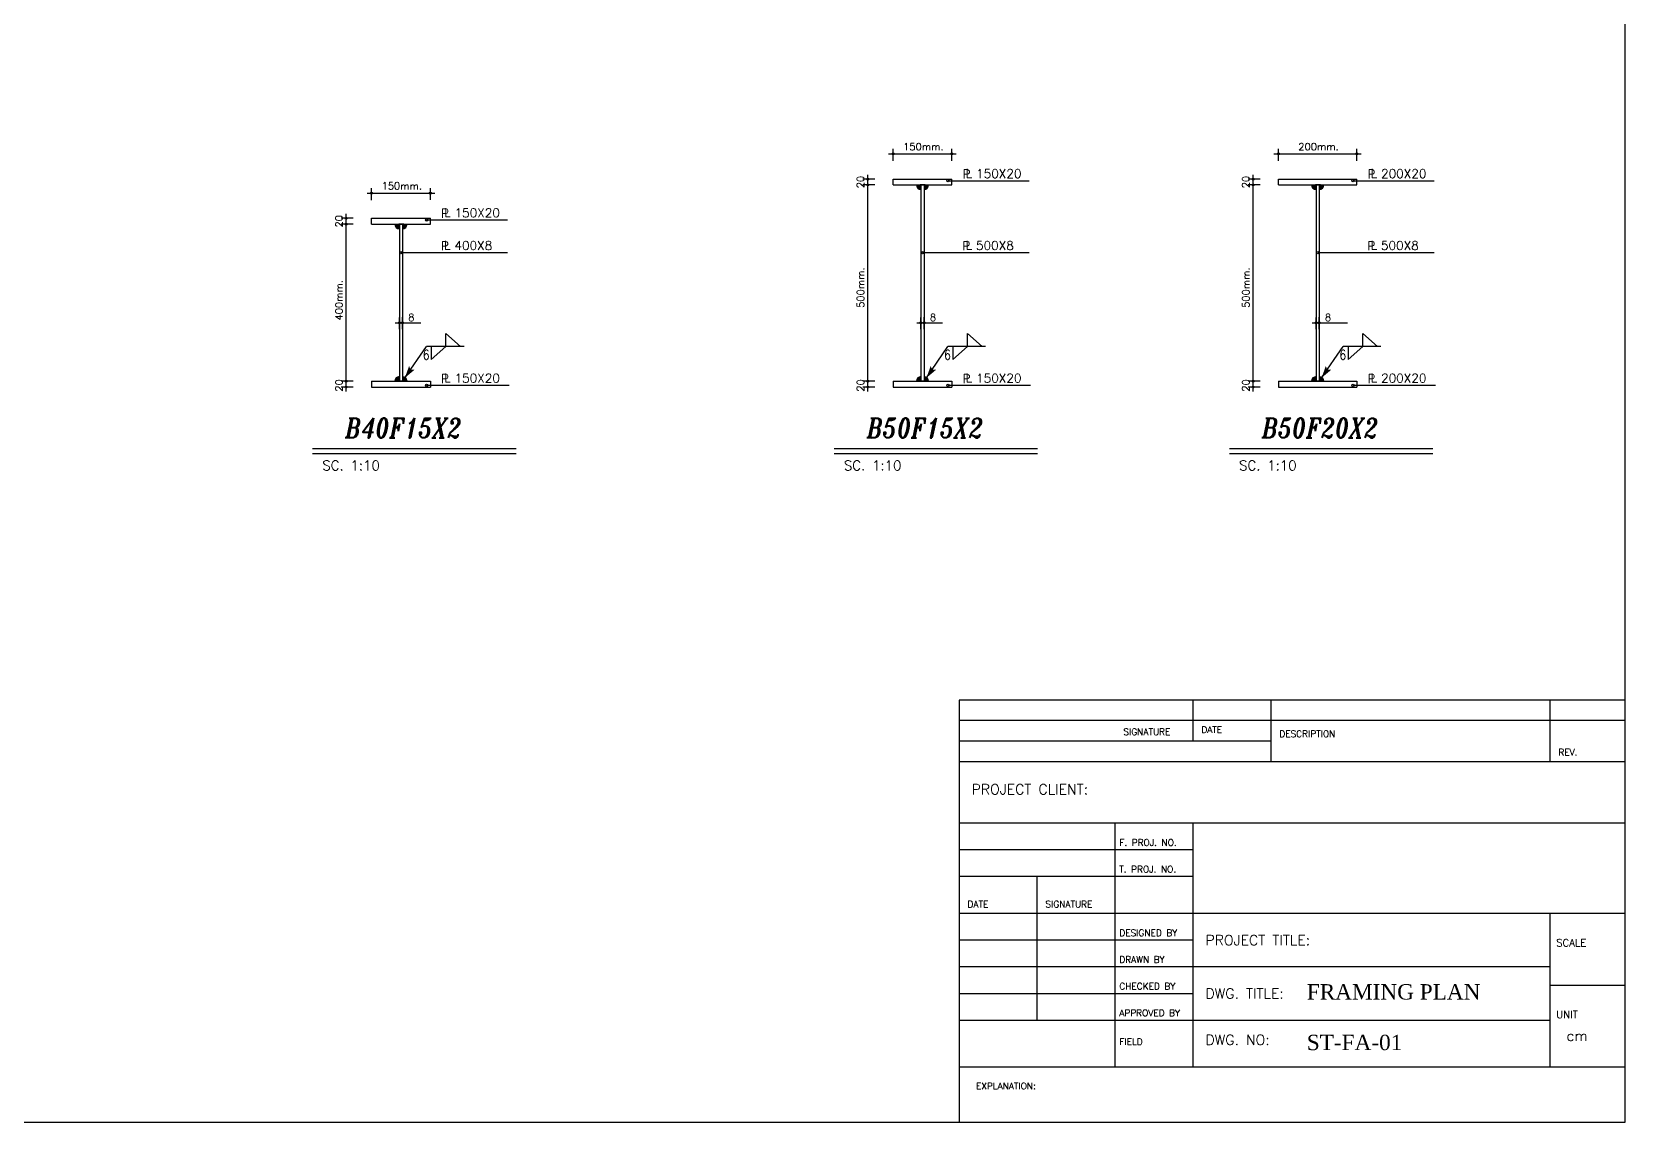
# Model space of a CAD drawing. Header units: inches. Extents: x 1387 to 2676, y -3554 to -2136.
# Drawn here: x 2531.99 to 2572.63, y -2533.6 to -2505.82 of the extents above; entities that cross this region are included whole.
import ezdxf

# ---------------------------------------------------------------- set-up
doc = ezdxf.new("R2010")
doc.units = ezdxf.units.IN
doc.header["$MEASUREMENT"] = 0
doc.linetypes.add('HIDDEN', pattern=[0.375, 0.25, -0.125])
for name, color, linetype in [('1', 1, 'Continuous'), ('1R', 1, 'Continuous'), ('3', 3, 'HIDDEN'), ('3G', 3, 'Continuous'), ('4C', 4, 'Continuous'), ('7', 7, 'Continuous'), ('TEXT-1', 3, 'Continuous')]:
    doc.layers.add(name, color=color, linetype=linetype)
doc.styles.add('ITALICT', font='italict')
doc.styles.add('ROMANS', font='ROMANS')
doc.styles.add('style1', font='times.ttf')

msp = doc.modelspace()

# ---------------------------------------------------------------- hatches: boundary and pattern name
at = {"layer": 'TEXT-1'}
for points in [[(2554.66790494, -2509.83315637, -0.4142135624), (2554.55314262, -2509.71839405), (2554.66790494, -2509.71839405)], [(2554.74790494, -2509.83315637, 0.4142135624), (2554.86266726, -2509.71839405), (2554.74790494, -2509.71839405)], [(2564.74571782, -2509.83315637, -0.4142135624), (2564.6309555, -2509.71839405), (2564.74571782, -2509.71839405)], [(2564.82571782, -2509.83315637, 0.4142135624), (2564.94048014, -2509.71839405), (2564.82571782, -2509.71839405)], [(2541.36581258, -2510.83315637, -0.4142135624), (2541.25105026, -2510.71839405), (2541.36581258, -2510.71839405)], [(2541.44581258, -2510.83315637, 0.4142135624), (2541.5605749, -2510.71839405), (2541.44581258, -2510.71839405)], [(2541.36581258, -2514.60363173, 0.4142135624), (2541.25105026, -2514.71839405), (2541.36581258, -2514.71839405)], [(2541.44581258, -2514.60363173, -0.4142135624), (2541.5605749, -2514.71839405), (2541.44581258, -2514.71839405)], [(2554.66790494, -2514.60363173, 0.4142135624), (2554.55314262, -2514.71839405), (2554.66790494, -2514.71839405)], [(2554.74790494, -2514.60363173, -0.4142135624), (2554.86266726, -2514.71839405), (2554.74790494, -2514.71839405)], [(2564.74571782, -2514.60363173, 0.4142135624), (2564.6309555, -2514.71839405), (2564.74571782, -2514.71839405)], [(2564.82571782, -2514.60363173, -0.4142135624), (2564.94048014, -2514.71839405), (2564.82571782, -2514.71839405)]]:
    msp.add_hatch(color=256, dxfattribs=at).paths.add_polyline_path(points)

# ---------------------------------------------------------------- linework, layer by layer
at = {"layer": '1'}
for p, q in [((2555.6464646, -2522.84784554), (2555.6464646, -2533.60296305)), ((2555.6464646, -2522.84784554), (2555.6464646, -2532.1903795)), ((2572.62741329, -2522.84784554), (2555.6464646, -2522.84784554)), ((2561.61070624, -2523.89420372), (2561.61070624, -2522.84784554)), ((2563.59878678, -2524.41738281), (2563.59878678, -2522.84784554)), ((2570.71402242, -2524.41738281), (2570.71402242, -2522.84784554)), ((2572.62741329, -2523.37102463), (2555.6464646, -2523.37102463)), ((2563.59878678, -2523.89420372), (2555.6464646, -2523.89420372)), ((2572.62741329, -2524.41738281), (2555.6464646, -2524.41738281)), ((2572.62741329, -2525.98692008), (2555.6464646, -2525.98692008)), ((2559.62262569, -2532.1903795), (2559.62262569, -2525.98692008)), ((2561.61070624, -2532.1903795), (2561.61070624, -2525.98692008)), ((2561.61070624, -2526.6670529), (2555.6464646, -2526.6670529)), ((2561.61070624, -2527.34718572), (2555.6464646, -2527.34718572)), ((2557.63454514, -2531.00943936), (2557.63454514, -2527.34718572)), ((2561.61070624, -2528.28890809), (2555.6464646, -2528.28890809)), ((2572.62741329, -2528.28890809), (2561.61070624, -2528.28890809)), ((2570.71402242, -2532.1903795), (2570.71402242, -2528.28890809)), ((2561.61070624, -2528.9690409), (2555.6464646, -2528.9690409)), ((2570.71402242, -2529.64917372), (2555.6464646, -2529.64917372)), ((2572.62741329, -2530.12003491), (2570.71402242, -2530.12003491)), ((2561.61070624, -2530.32930654), (2555.6464646, -2530.32930654)), ((2561.61070624, -2531.00943936), (2555.6464646, -2531.00943936)), ((2570.71402242, -2531.00943936), (2561.61070624, -2531.00943936)), ((2555.6464646, -2532.1903795), (2572.62741329, -2532.1903795))]:
    msp.add_line(p, q, dxfattribs=at)
msp.add_lwpolyline([(2491.35906312, -2533.60296305), (2572.62741329, -2533.60296305), (2572.62741329, -2476.96996642), (2491.35906312, -2476.96996642)], close=True, dxfattribs=at)
at = {"layer": '1R'}
for p, q in [((2553.84250588, -2508.92740744), (2555.56922753, -2508.92740744)), ((2553.95790494, -2509.10265502), (2553.95790494, -2508.79898114)), ((2555.45790494, -2509.10137072), (2555.45790494, -2508.79769684)), ((2563.67031876, -2508.92740744), (2565.89704041, -2508.92740744)), ((2563.78571782, -2509.10265502), (2563.78571782, -2508.79898114)), ((2565.78571782, -2509.10137072), (2565.78571782, -2508.79769684)), ((2553.31421473, -2514.98404049), (2553.31421473, -2509.45707146)), ((2563.14202761, -2514.98404049), (2563.14202761, -2509.45707146)), ((2540.54041351, -2509.92740744), (2542.26713516, -2509.92740744)), ((2540.65581258, -2510.10265502), (2540.65581258, -2509.79898114)), ((2542.15581258, -2510.10137072), (2542.15581258, -2509.79769684)), ((2553.488178, -2509.56839405), (2553.18450412, -2509.56839405)), ((2553.48946231, -2509.71839405), (2553.18578843, -2509.71839405)), ((2555.36063604, -2509.61076995), (2557.42628419, -2509.61076995)), ((2563.31599088, -2509.56839405), (2563.012317, -2509.56839405)), ((2563.31727519, -2509.71839405), (2563.01360131, -2509.71839405)), ((2565.68844892, -2509.61076995), (2567.75409707, -2509.61076995)), ((2540.18608564, -2510.56839405), (2539.88241176, -2510.56839405)), ((2540.18736994, -2510.71839405), (2539.88369606, -2510.71839405)), ((2540.01212236, -2514.98404049), (2540.01212236, -2510.45707146)), ((2542.05854368, -2510.61076995), (2544.12419182, -2510.61076995)), ((2541.40743083, -2511.44074262), (2544.12419182, -2511.44074262)), ((2554.7095232, -2511.44074262), (2557.42628419, -2511.44074262)), ((2564.78733608, -2511.44074262), (2567.75409707, -2511.44074262)), ((2541.36581258, -2513.39560665), (2541.36581258, -2513.09193277)), ((2541.44581258, -2513.39432235), (2541.44581258, -2513.09064847)), ((2554.66790494, -2513.39560665), (2554.66790494, -2513.09193277)), ((2554.74790494, -2513.39432235), (2554.74790494, -2513.09064847)), ((2564.74571782, -2513.39560665), (2564.74571782, -2513.09193277)), ((2564.82571782, -2513.39432235), (2564.82571782, -2513.09064847)), ((2541.26167871, -2513.23153484), (2541.91599682, -2513.23153484)), ((2554.56377107, -2513.23153484), (2555.21808919, -2513.23153484)), ((2564.64158395, -2513.23153484), (2565.54590207, -2513.23153484)), ((2541.50400003, -2514.63724483), (2542.05550808, -2513.83631718)), ((2543.01623006, -2513.83631718), (2542.05550808, -2513.83631718)), ((2554.8060924, -2514.63724483), (2555.35760044, -2513.83631718)), ((2556.31832243, -2513.83631718), (2555.35760044, -2513.83631718)), ((2564.88390528, -2514.63724483), (2565.43541332, -2513.83631718)), ((2566.39613531, -2513.83631718), (2565.43541332, -2513.83631718)), ((2540.18608564, -2514.71839405), (2539.88241176, -2514.71839405)), ((2542.05854368, -2514.824213), (2544.16308204, -2514.824213)), ((2553.488178, -2514.71839405), (2553.18450412, -2514.71839405)), ((2555.36063604, -2514.824213), (2557.4651744, -2514.824213)), ((2563.31599088, -2514.71839405), (2563.012317, -2514.71839405)), ((2565.68844892, -2514.824213), (2567.79298728, -2514.824213)), ((2540.18736994, -2514.86839405), (2539.88369606, -2514.86839405)), ((2553.48946231, -2514.86839405), (2553.18578843, -2514.86839405)), ((2563.31727519, -2514.86839405), (2563.01360131, -2514.86839405))]:
    msp.add_line(p, q, dxfattribs=at)
at = {"layer": '3'}
for points in [[(2541.50400003, -2514.63724483), (2541.65097501, -2514.42613263), (2541.61421506, -2514.33181929)], [(2541.50400003, -2514.63724483), (2541.65097501, -2514.42613263), (2541.75218406, -2514.42787243)], [(2554.8060924, -2514.63724483), (2554.95306737, -2514.42613263), (2554.91630743, -2514.33181929)], [(2554.8060924, -2514.63724483), (2554.95306737, -2514.42613263), (2555.05427642, -2514.42787243)], [(2564.88390528, -2514.63724483), (2565.03088025, -2514.42613263), (2564.99412031, -2514.33181929)], [(2564.88390528, -2514.63724483), (2565.03088025, -2514.42613263), (2565.13208931, -2514.42787243)]]:
    msp.add_solid(points, dxfattribs=at)
at = {"layer": '3G'}
for p, q in [((2553.95790494, -2509.56839405), (2555.45790494, -2509.56839405)), ((2553.95790494, -2509.71839405), (2553.95790494, -2509.56839405)), ((2553.95790494, -2509.71839405), (2555.45790494, -2509.71839405)), ((2554.63768635, -2509.71839405), (2554.71768635, -2509.71839405)), ((2554.7305783, -2509.71839405), (2554.6505783, -2509.71839405)), ((2554.6634972, -2509.71839405), (2554.7434972, -2509.71839405)), ((2554.66790494, -2509.71839405), (2554.66790494, -2514.71839405)), ((2554.75638916, -2509.71839405), (2554.67638916, -2509.71839405)), ((2554.68523158, -2509.71839405), (2554.76523158, -2509.71839405)), ((2554.77812354, -2509.71839405), (2554.69812354, -2509.71839405)), ((2554.74790494, -2509.71839405), (2554.74790494, -2514.71839405)), ((2555.45790494, -2509.71839405), (2555.45790494, -2509.56839405)), ((2563.78571782, -2509.56839405), (2565.78571782, -2509.56839405)), ((2563.78571782, -2509.71839405), (2563.78571782, -2509.56839405)), ((2563.78571782, -2509.71839405), (2565.78571782, -2509.71839405)), ((2564.71549923, -2509.71839405), (2564.79549923, -2509.71839405)), ((2564.80839118, -2509.71839405), (2564.72839118, -2509.71839405)), ((2564.74131008, -2509.71839405), (2564.82131008, -2509.71839405)), ((2564.74571782, -2509.71839405), (2564.74571782, -2514.71839405)), ((2564.83420204, -2509.71839405), (2564.75420204, -2509.71839405)), ((2564.76304446, -2509.71839405), (2564.84304446, -2509.71839405)), ((2564.85593642, -2509.71839405), (2564.77593642, -2509.71839405)), ((2564.82571782, -2509.71839405), (2564.82571782, -2514.71839405)), ((2565.78571782, -2509.71839405), (2565.78571782, -2509.56839405)), ((2540.65581258, -2510.56839405), (2542.15581258, -2510.56839405)), ((2540.65581258, -2510.71839405), (2540.65581258, -2510.56839405)), ((2540.65581258, -2510.71839405), (2542.15581258, -2510.71839405)), ((2541.33559398, -2510.71839405), (2541.41559398, -2510.71839405)), ((2541.42848594, -2510.71839405), (2541.34848594, -2510.71839405)), ((2541.36140484, -2510.71839405), (2541.44140484, -2510.71839405)), ((2541.36581258, -2510.71839405), (2541.36581258, -2514.71839405)), ((2541.45429679, -2510.71839405), (2541.37429679, -2510.71839405)), ((2541.38313922, -2510.71839405), (2541.46313922, -2510.71839405)), ((2541.47603117, -2510.71839405), (2541.39603117, -2510.71839405)), ((2541.44581258, -2510.71839405), (2541.44581258, -2514.71839405)), ((2542.15581258, -2510.71839405), (2542.15581258, -2510.56839405)), ((2542.55417595, -2513.50218432), (2542.92887847, -2513.83718951)), ((2542.55417595, -2513.83718951), (2542.55417595, -2513.50218432)), ((2555.85626832, -2513.50218432), (2556.23097084, -2513.83718951)), ((2555.85626832, -2513.83718951), (2555.85626832, -2513.50218432)), ((2565.9340812, -2513.50218432), (2566.30878372, -2513.83718951)), ((2565.9340812, -2513.83718951), (2565.9340812, -2513.50218432)), ((2542.18044913, -2513.83544485), (2542.18044913, -2514.17045005)), ((2542.18044913, -2514.17045005), (2542.55515165, -2513.83544485)), ((2555.48254149, -2513.83544485), (2555.48254149, -2514.17045005)), ((2555.48254149, -2514.17045005), (2555.85724401, -2513.83544485)), ((2565.56035437, -2513.83544485), (2565.56035437, -2514.17045005)), ((2565.56035437, -2514.17045005), (2565.93505689, -2513.83544485)), ((2540.65581258, -2514.71839405), (2542.15581258, -2514.71839405)), ((2540.65581258, -2514.71839405), (2540.65581258, -2514.86839405)), ((2541.42848594, -2514.71839405), (2541.34848594, -2514.71839405)), ((2541.37059398, -2514.71839405), (2541.45059398, -2514.71839405)), ((2541.38313922, -2514.71839405), (2541.46313922, -2514.71839405)), ((2541.47603117, -2514.71839405), (2541.39603117, -2514.71839405)), ((2542.15581258, -2514.71839405), (2542.15581258, -2514.86839405)), ((2553.95790494, -2514.71839405), (2555.45790494, -2514.71839405)), ((2553.95790494, -2514.71839405), (2553.95790494, -2514.86839405)), ((2554.7305783, -2514.71839405), (2554.6505783, -2514.71839405)), ((2554.67268635, -2514.71839405), (2554.75268635, -2514.71839405)), ((2554.68523158, -2514.71839405), (2554.76523158, -2514.71839405)), ((2554.77812354, -2514.71839405), (2554.69812354, -2514.71839405)), ((2555.45790494, -2514.71839405), (2555.45790494, -2514.86839405)), ((2563.78571782, -2514.71839405), (2565.78571782, -2514.71839405)), ((2563.78571782, -2514.71839405), (2563.78571782, -2514.86839405)), ((2564.80839118, -2514.71839405), (2564.72839118, -2514.71839405)), ((2564.75049923, -2514.71839405), (2564.83049923, -2514.71839405)), ((2564.76304446, -2514.71839405), (2564.84304446, -2514.71839405)), ((2564.85593642, -2514.71839405), (2564.77593642, -2514.71839405)), ((2565.78571782, -2514.71839405), (2565.78571782, -2514.86839405)), ((2540.65581258, -2514.86839405), (2542.15581258, -2514.86839405)), ((2553.95790494, -2514.86839405), (2555.45790494, -2514.86839405)), ((2563.78571782, -2514.86839405), (2565.78571782, -2514.86839405)), ((2539.15387896, -2516.43087462), (2544.34192749, -2516.43087462)), ((2552.45597133, -2516.43087462), (2557.64401985, -2516.43087462)), ((2562.53378421, -2516.43087462), (2567.72183273, -2516.43087462)), ((2539.15387896, -2516.565288), (2544.34192749, -2516.565288)), ((2552.45597133, -2516.565288), (2557.64401985, -2516.565288)), ((2562.53378421, -2516.565288), (2567.72183273, -2516.565288))]:
    msp.add_line(p, q, dxfattribs=at)
for centre, start, end in [((2554.66790494, -2509.71839405), 180, 270), ((2554.66790494, -2509.71839405), 180, 270), ((2554.74790494, -2509.71839405), 270, 0), ((2554.74790494, -2509.71839405), 270, 0), ((2564.74571782, -2509.71839405), 180, 270), ((2564.74571782, -2509.71839405), 180, 270), ((2564.82571782, -2509.71839405), 270, 0), ((2564.82571782, -2509.71839405), 270, 0), ((2541.36581258, -2510.71839405), 180, 270), ((2541.36581258, -2510.71839405), 180, 270), ((2541.44581258, -2510.71839405), 270, 0), ((2541.44581258, -2510.71839405), 270, 0), ((2541.36581258, -2514.71839405), 90, 180), ((2541.44581258, -2514.71839405), 0, 90), ((2554.66790494, -2514.71839405), 90, 180), ((2554.74790494, -2514.71839405), 0, 90), ((2564.74571782, -2514.71839405), 90, 180), ((2564.82571782, -2514.71839405), 0, 90)]:
    msp.add_arc(centre, 0.11476232, start, end, dxfattribs=at)
at = {"layer": '7'}
for centre, radius in [((2553.95790494, -2508.92740744), 0.02443679), ((2555.45790494, -2508.92740744), 0.02443679), ((2563.78571782, -2508.92740744), 0.02443679), ((2565.78571782, -2508.92740744), 0.02443679), ((2553.31421473, -2509.56839405), 0.02443679), ((2563.14202761, -2509.56839405), 0.02443679), ((2540.65581258, -2509.92740744), 0.02443679), ((2542.15581258, -2509.92740744), 0.02443679), ((2553.31421473, -2509.71839405), 0.02443679), ((2555.36063604, -2509.61076995), 0.02909142), ((2563.14202761, -2509.71839405), 0.02443679), ((2565.68844892, -2509.61076995), 0.02909142), ((2540.01212236, -2510.56839405), 0.02443679), ((2540.01212236, -2510.71839405), 0.02443679), ((2542.05854368, -2510.61076995), 0.02909142), ((2541.40743083, -2511.44074262), 0.02909142), ((2554.7095232, -2511.44074262), 0.02909142), ((2564.78733608, -2511.44074262), 0.02909142), ((2541.36581258, -2513.23153484), 0.02443679), ((2541.44581258, -2513.23153484), 0.02443679), ((2554.66790494, -2513.23153484), 0.02443679), ((2554.74790494, -2513.23153484), 0.02443679), ((2564.74571782, -2513.23153484), 0.02443679), ((2564.82571782, -2513.23153484), 0.02443679), ((2540.01212236, -2514.71839405), 0.02443679), ((2540.01212236, -2514.86839405), 0.02443679), ((2542.05854368, -2514.824213), 0.02909142), ((2553.31421473, -2514.71839405), 0.02443679), ((2553.31421473, -2514.86839405), 0.02443679), ((2555.36063604, -2514.824213), 0.02909142), ((2563.14202761, -2514.71839405), 0.02443679), ((2563.14202761, -2514.86839405), 0.02443679), ((2565.68844892, -2514.824213), 0.02909142)]:
    msp.add_circle(centre, radius, dxfattribs=at)

# ---------------------------------------------------------------- texts
at = {"layer": '1'}
for s, height, style, p in [('SIGNATURE', 0.167417309, 'ROMANS', (2559.83189733, -2523.73724999)), ('DATE', 0.167417309, 'ROMANS', (2561.81997787, -2523.68493208)), ('DESCRIPTION', 0.1674173092, 'ROMANS', (2563.80805842, -2523.7895679)), ('REV.', 0.167417309, 'ROMANS', (2570.92329406, -2524.26042908)), ('PROJECT CLIENT:', 0.2615895456, 'ROMANS', (2555.96037205, -2525.25173151)), ('F. PROJ. NO.', 0.1674173092, 'ROMANS', (2559.72726151, -2526.56241709)), ('T. PROJ. NO.', 0.1674173092, 'ROMANS', (2559.72726151, -2527.2425499)), ('DATE', 0.167417309, 'ROMANS', (2555.85573623, -2528.13195436)), ('SIGNATURE', 0.167417309, 'ROMANS', (2557.84381678, -2528.13195436)), ('DESIGNED BY', 0.1674173092, 'ROMANS', (2559.72726151, -2528.86440509)), ('PROJECT TITLE:', 0.2615895456, 'ROMANS', (2561.92461369, -2529.09604849)), ('SCALE', 0.188344473, 'ROMANS', (2570.87097615, -2529.12599463)), ('DRAWN BY', 0.167417309, 'ROMANS', (2559.72726151, -2529.5445379)), ('CHECKED BY', 0.167417309, 'ROMANS', (2559.72726151, -2530.22467072)), ('DWG. TITLE:', 0.2615895456, 'ROMANS', (2561.92461369, -2530.45631413)), ('FRAMING PLAN', 0.3923843184, 'style1', (2564.50846468, -2530.47896145)), ('APPROVED BY', 0.1674173092, 'ROMANS', (2559.72726151, -2530.90480354)), ('UNIT', 0.188344473, 'ROMANS', (2570.87097615, -2530.95712145)), ('FIELD', 0.167417309, 'ROMANS', (2559.72726151, -2531.63725427)), ('DWG. NO:', 0.261589546, 'ROMANS', (2561.92461369, -2531.63725427)), ('ST-FA-01', 0.392384318, 'style1', (2564.50846468, -2531.76914014)), ('cm', 0.261589546, 'ROMANS', (2571.1325657, -2531.53261845)), ('EXPLANATION:', 0.1674173092, 'ROMANS', (2556.07056445, -2532.76599334))]:
    msp.add_text(s, height=height, dxfattribs=dict(at, style=style)).set_placement(p)
at = {"layer": '3G', "style": 'ROMANS'}
for s, height, p in [('150mm.', 0.1848, (2554.21484412, -2508.83403208)), ('200mm.', 0.1848, (2564.292657, -2508.83403208)), ('P', 0.225, (2555.7295255, -2509.55222455)), ('L', 0.225, (2555.81216445, -2509.53448961)), ('150X20', 0.225, (2556.07509377, -2509.54239646)), ('P', 0.225, (2566.05733838, -2509.55222455)), ('L', 0.225, (2566.13997733, -2509.53448961)), ('200X20', 0.225, (2566.40290665, -2509.54239646)), ('150mm.', 0.1848, (2540.91275176, -2509.83403208)), ('P', 0.225, (2542.42743313, -2510.55222455)), ('L', 0.225, (2542.51007208, -2510.53448961)), ('150X20', 0.225, (2542.77300141, -2510.54239646)), ('P', 0.225, (2542.42430562, -2511.38219721)), ('L', 0.225, (2542.50694458, -2511.36446228)), ('400X8', 0.225, (2542.7698739, -2511.37236912)), ('P', 0.225, (2555.72639799, -2511.38219721)), ('L', 0.225, (2555.80903694, -2511.36446228)), ('500X8', 0.225, (2556.07196627, -2511.37236912)), ('P', 0.225, (2566.05421087, -2511.38219721)), ('L', 0.225, (2566.13684982, -2511.36446228)), ('500X8', 0.225, (2566.39977915, -2511.37236912)), ('8', 0.1848, (2541.59168649, -2513.18577506)), ('8', 0.1848, (2554.89377886, -2513.18577506)), ('8', 0.1848, (2564.97159174, -2513.18577506)), ('P', 0.225, (2542.42743313, -2514.7656676)), ('L', 0.225, (2542.51007208, -2514.74793267)), ('150X20', 0.225, (2542.77300141, -2514.75583951)), ('P', 0.225, (2555.7295255, -2514.7656676)), ('L', 0.225, (2555.81216445, -2514.74793267)), ('150X20', 0.225, (2556.07509377, -2514.75583951)), ('P', 0.225, (2566.05733838, -2514.7656676)), ('L', 0.225, (2566.13997733, -2514.74793267)), ('200X20', 0.225, (2566.40290665, -2514.75583951)), ('SC. 1:10', 0.249999993, (2539.40118907, -2516.99290938)), ('SC. 1:10', 0.249999993, (2552.70328144, -2516.99290938)), ('SC. 1:10', 0.249999993, (2562.78109432, -2516.99290938))]:
    msp.add_text(s, height=height, dxfattribs=at).set_placement(p)
for s, p in [('20', (2553.22083936, -2509.80229359)), ('20', (2563.04865224, -2509.80229359)), ('20', (2539.918747, -2510.80229359)), ('500mm.', (2553.22083936, -2512.85025233)), ('500mm.', (2563.04865224, -2512.85025233)), ('400mm.', (2539.918747, -2513.17236138)), ('20', (2539.918747, -2514.98594172)), ('20', (2553.22083936, -2514.98594172)), ('20', (2563.04865224, -2514.98594172))]:
    msp.add_text(s, height=0.1848, rotation=90, dxfattribs=at).set_placement(p)
at = {"layer": '3G', "style": 'ROMANS', "width": 0.8}
for p in [(2541.96113245, -2514.17155783), (2555.26322482, -2514.17155783), (2565.3410377, -2514.17155783)]:
    msp.add_text('6', height=0.25, dxfattribs=at).set_placement(p)
at = {"layer": '4C', "style": 'ITALICT', "width": 0.8}
for s, p in [('B40F15X2', (2539.98447607, -2516.16386297)), ('B50F15X2', (2553.28656844, -2516.16386297)), ('B50F20X2', (2563.36438132, -2516.16386297))]:
    msp.add_text(s, height=0.5, dxfattribs=at).set_placement(p)

doc.saveas('drawing.dxf')
